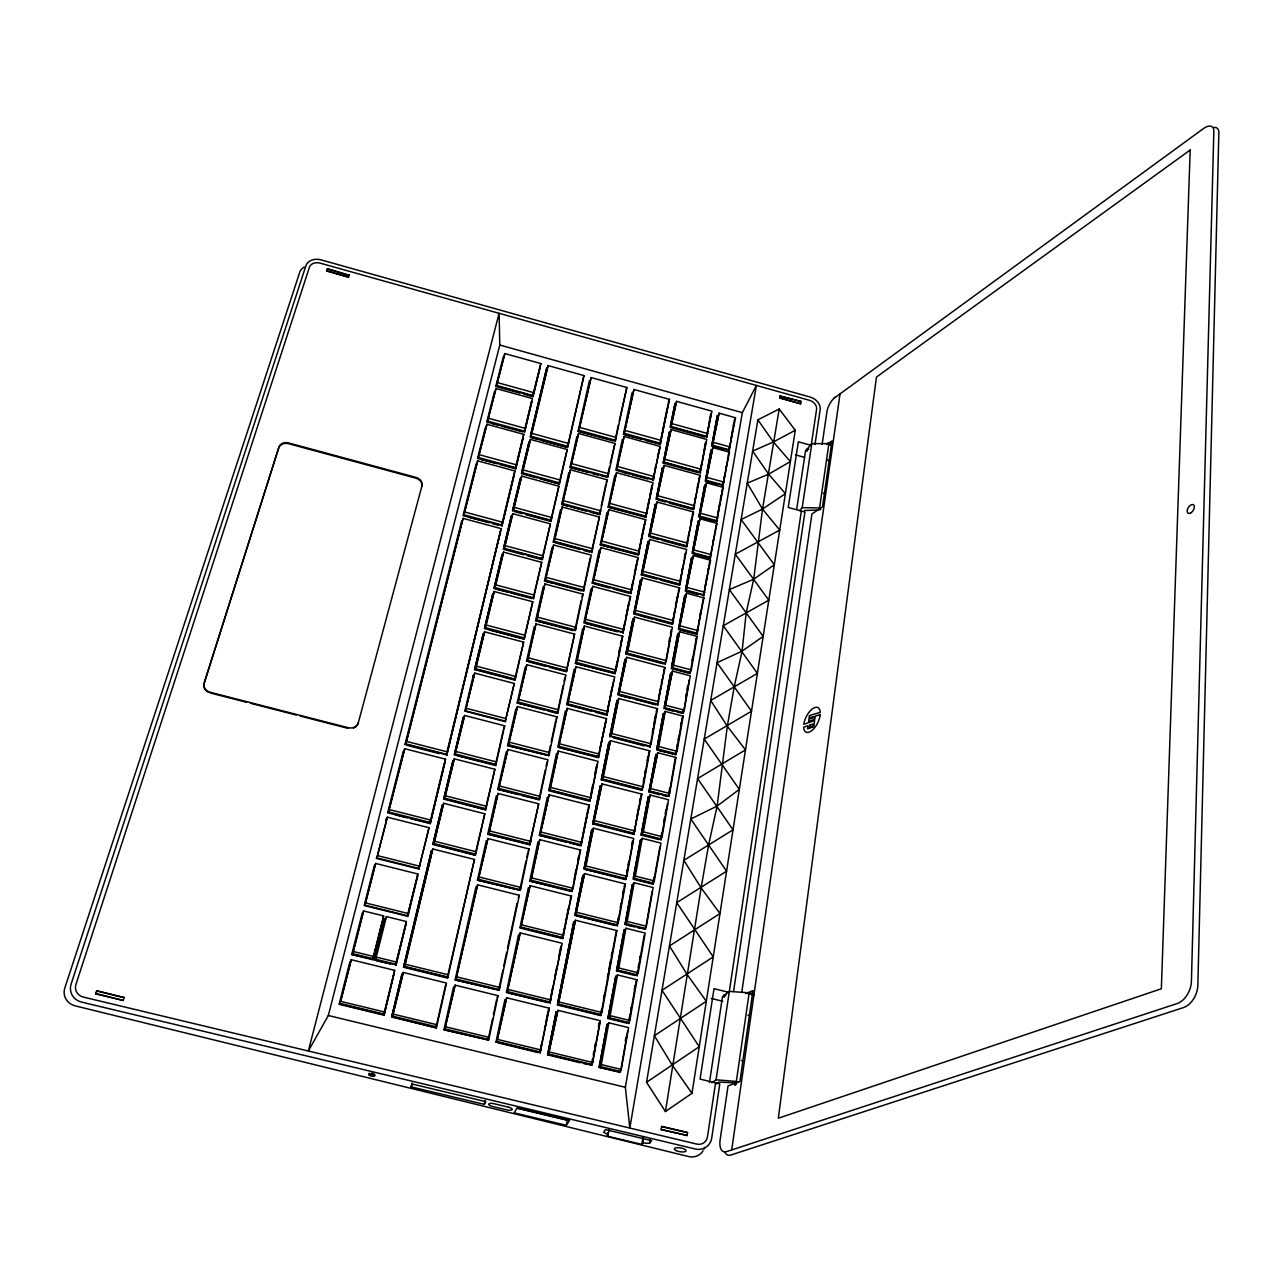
<?xml version="1.0" encoding="UTF-8"?>
<svg xmlns="http://www.w3.org/2000/svg" width="1283" height="1283" viewBox="0 0 1283 1283"><rect width="100%" height="100%" fill="white"/><g stroke="black" fill="none" stroke-linecap="round" stroke-linejoin="round"><path stroke-width="1.5" d="M124.178 997.292L123.248 1000.467L95.872 993.892L96.802 990.717L124.146 997.597L98.615 991.47M96.802 990.717L95.872 993.892M123.248 1000.467L95.888 993.587M731.711 1149.937L840.092 393.56M709.451 1082.644L722.489 996.666L729.337 991.422L749.16 992.801L736.346 1081.441L716.074 1079.805L711.921 1082.676M796.711 509.11L805.516 450.991L811.802 443.581L828.882 443.661L819.596 507.908L802.196 507.699L799.646 510.586M741.895 991.486L811.931 513.954L822.499 506.849L831.961 440.919L827.054 444.383M822.13 444.415L826.926 411.651A12.237 5.164 -60.5 0 1 833.709 398.5L1203.374 128.653A15.332 7.233 -54 0 1 1213.846 131.331L1191.426 981.206A19.053 12.589 -67.3 0 1 1177.072 1003.579L726.547 1151.637A15.412 7.666 -71 0 1 720.116 1139.962L728.054 1085.899L739.89 1081.553L752.961 990.588L745.631 993.651M733.555 991.47L804.938 512.029L788.227 507.443L798.347 441.817L811.209 445.393L816.662 408.78A8.5 6.607 26.9 0 0 809.557 400.344L320.028 263.111A8.869 6.88 12.3 0 0 309.556 266.8L75.922 984.478A11.21 10.28 -15.5 0 0 83.347 997.083L696.733 1144.083A9.927 9.109 53.6 0 0 707.462 1136.914L715.561 1082.868M814.994 444.431L820.158 409.758A12.14 9.446 26.9 0 0 810.07 397.024L321.071 259.872A12.638 9.799 12.3 0 0 305.899 265.773L71.11 984.093A16.005 14.69 -15.6 0 0 81.711 1002.135L695.242 1148.991A15.268 14.017 53.6 0 0 711.744 1137.941L719.795 1083.894L700.069 1079.099L714.006 988.68L729.129 992.433M665.444 1111.527L701.127 887.884L708.601 844.968L717.117 806.077L727.317 726.242L734.213 686.838L742.087 651.139L746.177 612.889L753.698 579.226L762.519 509.078L779.198 409.004L757.884 419.83L646.536 1082.291L665.444 1111.527L691.986 1093.308L795.268 430.254L779.198 409.004M716.074 1079.805L801.362 511.051M802.196 507.699L811.802 443.581M686.87 1135.712L687.544 1132.568L661.723 1126.362L661.05 1129.521L687.095 1135.455L661.05 1129.521M780.289 395.629L779.775 397.955L800.608 403.776L801.105 401.467L780.08 396.046L801.105 401.467M608.078 1132.504L607.42 1136.177L641.821 1144.404L642.847 1143.121L649.599 1143.217L650.208 1139.529M641.821 1144.404L643.04 1137.027M642.847 1143.121L643.457 1139.432M625.35 1087.294L742.344 412.645L756.393 385.445L629.825 1128.046L625.35 1087.294L328.336 1015.511L308.337 1051.002L499.103 313.309L499.793 345.047L328.336 1015.511M607.42 1136.177L609.361 1129.361M625.302 1040.946L625.976 1037.145M628.558 1022.423L629.857 1020.482L637.01 979.747L617.508 974.936L616.241 976.94L608.88 1017.611L628.558 1022.423L629.921 1014.677M630.595 1010.812L631.268 1006.93M634.331 989.498L635.005 985.633M636.913 974.791L638.228 972.787L645.189 933.062L625.944 928.25L624.677 930.351L617.508 969.996L636.913 974.791L637.571 971.023M638.244 967.254L638.902 963.469M639.559 959.7L640.233 955.915M653.015 883.073L654.33 880.908L660.953 843.123L642.206 838.344L640.923 840.573L634.107 878.294L653.015 883.073L654.009 877.412M660.777 838.874L662.092 836.644L668.555 799.774L650.032 795.011L642.093 834.11L660.777 838.874L661.787 833.068M663.84 821.441L664.514 817.56M665.203 813.695L665.877 809.814M668.347 795.749L669.662 793.455L675.965 757.467L657.682 752.72L649.904 791.002L668.347 795.749L669.678 788.195M676.766 747.813L677.44 743.915M678.13 740.002L678.819 736.105M680.519 726.354L681.209 722.457M682.957 712.546L684.256 710.14L690.286 675.82L672.436 671.105L664.947 707.831L682.957 712.546L683.614 708.745M685.619 697.311L686.293 693.51M686.966 689.693L687.624 685.892M692.066 660.569L692.772 656.639M696.877 633.161L703.934 597.878L686.501 593.195L679.316 628.478L696.877 633.161L697.904 627.387M698.577 623.538L699.251 619.689M699.925 615.84L700.598 611.975M703.613 594.815L710.541 560.222L693.317 555.571L686.245 590.164L703.613 594.815L704.271 591.062M704.944 587.293L705.602 583.524M706.259 579.756L706.917 576.003M707.574 572.234L708.248 568.465M710.189 557.335L716.989 523.416L699.957 518.781L693.028 552.7L710.189 557.335L710.878 553.422M712.594 543.655L713.284 539.742M716.62 520.69L723.307 487.412L706.468 482.793L699.652 516.071L716.62 520.69L717.293 516.873M717.967 513.04L719.651 503.481M720.324 499.648L720.998 495.831M722.922 484.846L729.466 452.209L712.819 447.607L706.147 480.243L722.922 484.846L723.58 481.109M724.237 477.372L724.895 473.619M725.553 469.883L726.21 466.146M729.081 449.788L735.512 417.745L719.057 413.158L712.482 445.201L729.081 449.788L730.107 443.918M730.781 440.021L732.497 430.254M733.186 426.357L733.876 422.444M633.497 877.267L640.474 839.932L633.144 879.208L653.143 884.26L653.817 880.379M661.547 836.291L660.889 840.076L667.513 803.607M627.612 1031.099L620.443 1071.995L599.049 1067.344L620.122 1072.444M628.686 1023.593L636.015 981.864M637.042 975.978L644.194 935.275M637.827 927.705L645.525 929.02L652.149 891.204M653.143 884.26L659.927 846.908M663.135 795.572L668.78 796.374L674.922 760.065M658.516 750.347L675.836 754.853L682.155 718.833M677.344 712.257L683.39 713.14L689.212 679.91M690.094 673.591L696.124 639.223M680.263 629.905L696.99 634.363L702.876 600.765M703.709 596.018L709.467 563.189M693.959 554.128L710.285 558.538L715.914 526.431M716.716 521.892L722.217 490.491M723.003 486.049L728.391 455.321M729.161 450.991L734.437 420.92M621.277 1069.429L628.606 1027.635L608.864 1022.808L607.597 1024.748L600.043 1066.462L619.978 1071.289L621.277 1069.429L601.31 1064.585L600.043 1066.462M646.375 926.262L653.159 887.531L634.171 882.736L632.904 884.901L625.912 923.568L645.06 928.363L646.375 926.262L627.179 921.467L625.912 923.568M677.039 751.309L683.214 716.155L665.139 711.423L657.505 748.919L675.74 753.65L677.039 751.309L658.788 746.562L657.505 748.919M691.312 669.934L697.182 636.4L679.557 631.701L672.212 667.689L689.997 672.388L691.312 669.934L673.495 665.219L672.212 667.689M349.233 274.883L348.559 277.208L326.716 271.098L327.406 268.772L349.136 275.332L327.406 268.772M599.049 1067.344L607.132 1024.059L599.369 1066.879M607.901 1018.494L615.776 976.267L607.901 1018.494L626.81 1023.128M616.53 970.894L624.228 929.694L616.53 970.894L635.181 975.513M641.147 835.041L648.316 796.695L641.147 835.041L659.093 839.611M648.957 791.932L655.966 754.468L648.957 791.932L659.59 794.674M664.386 706.805L670.72 672.982L664.033 708.761M671.65 666.711L677.857 633.642L671.314 668.619L688.217 673.094M685.699 589.17L691.617 557.624L685.363 591.094L698.209 594.542M692.483 551.754L698.273 520.882L692.146 553.631M625.254 923.952L632.455 884.26L624.949 924.482L645.525 929.02M656.912 749.256L663.423 713.236L656.591 749.849L676.173 754.26M678.723 628.782L684.817 595.2L678.418 629.408L697.311 633.738M699.107 516.343L704.784 484.942L698.786 517.001L717.037 521.235M705.586 480.516L711.151 449.804L705.281 481.189L723.323 485.375M711.937 445.458L717.389 415.403L711.616 446.147L729.482 450.301M601.31 1064.585L608.864 1022.808M608.88 1017.611L610.147 1015.655L617.508 974.936M617.508 969.996L618.775 967.959L625.944 928.25M627.179 921.467L634.171 882.736M634.107 878.294L635.374 876.113L642.206 838.344M642.093 834.11L643.376 831.865L650.032 795.011M649.904 791.002L657.682 752.72M658.788 746.562L665.139 711.423M664.947 707.831L672.436 671.105M673.495 665.219L679.557 631.701M679.316 628.478L686.501 593.195M686.245 590.164L693.317 555.571M693.028 552.7L699.957 518.781M699.652 516.071L706.468 482.793M706.147 480.243L712.819 447.607M712.482 445.201L719.057 413.158M591.479 1064.377L592.73 1062.5L600.38 1020.723L557.88 1010.314L548.595 1053.985L591.479 1064.377L592.521 1058.7M593.227 1054.899L593.917 1051.114M594.622 1047.313L595.312 1043.528M598.439 1026.464L599.129 1022.663M600.636 1014.436L601.887 1012.479L616.882 930.592L575.442 920.248L558.33 1004.06L600.636 1014.436L601.711 1008.598M603.491 998.864L604.213 994.966M607.42 977.454L608.142 973.556M608.848 969.675L610.628 959.941M611.35 956.043L612.055 952.146M617.075 924.835L618.326 922.734L625.43 883.955L584.535 873.627L575.81 914.522L617.075 924.835L618.486 917.104M620.266 907.418L620.972 903.537M622.752 893.866L623.458 889.985M626.601 872.809L627.307 869.024M627.996 865.255L628.686 861.486M631.797 844.487L632.487 840.718M633.866 833.26L641.869 794.129L602.016 783.881L593.66 822.996L633.866 833.26L634.925 827.439M635.63 823.574L636.352 819.693M637.058 815.812L638.838 806.125M639.543 802.244L640.249 798.363M643.328 781.588L644.018 777.819M644.724 774.034L645.413 770.249M647.145 760.803L647.835 757.018M652.325 732.497L653.047 728.6M653.769 724.703L655.549 714.968M657.538 704.142L665.075 667.449L626.697 657.313L618.839 694.007L657.538 704.142L658.227 700.342M658.933 696.541L660.665 687.03M661.37 683.23L662.06 679.429M669.004 641.532L669.726 637.587M670.448 633.658L671.169 629.728M672.388 623.121L679.637 587.903L642.19 577.847L634.636 613.066L672.388 623.121L673.447 617.364M674.152 613.531L674.842 609.682M675.548 605.849L677.312 596.242M679.557 584.022L686.662 549.509L649.663 539.501L642.254 573.998L679.557 584.022L681.273 574.64M681.963 570.887L682.652 567.134M684.368 557.752L685.058 554.015M686.549 545.82L693.526 511.997L656.96 502.022L649.695 535.845L686.549 545.82L687.624 539.983M688.346 536.086L689.051 532.188M690.847 522.454L691.553 518.557M693.397 508.485L700.245 475.319L664.097 465.392L656.976 498.542L693.397 508.485L694.103 504.684M694.793 500.867L695.498 497.066M697.246 487.54L697.936 483.739M700.085 472L706.805 439.46L671.089 429.58L664.081 462.088L700.085 472L701.801 462.682M702.491 458.961L703.164 455.24M703.854 451.52L705.554 442.202M706.628 436.348L711.985 411.201L676.59 401.354L671.041 426.501L706.628 436.348L708.344 427.014M709.018 423.294L710.734 413.96M583.99 1063.687L591.96 1065.066L599.803 1022.262M557.736 1003.049L573.806 921.691L557.367 1004.974L600.797 1015.623L615.968 932.821M617.219 926.021L624.5 886.296M585.802 869.569L625.719 879.657L633.128 840.349M592.73 823.927L600.396 785.581L592.73 823.927L633.994 834.447L640.923 796.663M601.326 779.856L608.832 742.424L601.326 779.856L642.077 790.344L648.829 753.474M649.952 747.347L656.559 711.359M657.65 705.329L664.097 670.223M665.171 664.369L671.41 631.332M655.886 619.914L672.5 624.34L678.643 590.822M660.504 580.092L679.669 585.24L685.667 552.492M662.06 540.368L686.662 547.023L692.531 515.044M669.197 503.064L693.51 509.688L699.235 478.431M700.197 473.202L705.794 442.619M706.725 437.551L710.974 414.393M626.826 876.289L633.754 838.473L593.388 828.193L584.84 868.19L625.575 878.47L626.826 876.289L586.026 865.977L584.84 868.19M643.2 786.848L649.791 750.876L610.451 740.66L602.256 778.941L641.949 789.157L643.2 786.848L603.443 776.6L602.256 778.941M651.09 743.755L657.521 708.649L618.663 698.481L610.644 735.945L649.839 746.129L651.09 743.755L611.831 733.555L610.644 735.945M666.31 660.665L672.436 627.211L634.524 617.107L626.826 653.047L665.043 663.151L666.31 660.665L628.012 650.545L626.826 653.047M566.284 1125.303L569.588 1120.46L517.177 1107.919L514.178 1112.858L566.284 1125.303L567.23 1120.267L517.113 1108.271M348.559 277.208L326.812 270.633M547.616 1054.867L556.261 1011.597L547.616 1054.867L580.173 1062.757M610.099 735.015L617.043 700.326L609.73 736.907M625.928 653.993L632.92 619.08L625.928 653.993L663.295 663.872M641.356 574.944L648.043 541.586L641.356 574.944L656.688 579.066M649.182 534.899L655.356 504.171L648.813 536.775M656.479 497.531L662.493 467.589L656.11 499.488M663.215 463.051L669.485 431.81L663.215 463.051L698.337 472.705M670.56 425.507L674.986 403.616L670.175 427.431L704.8 437.022M575.137 914.891L582.899 875.182L574.848 915.42L617.54 925.492M584.198 868.543L591.752 829.812L583.909 869.088L626.024 879.112M618.214 694.311L625.078 659.221L617.925 694.921L657.971 704.736M634.027 613.37L640.57 579.868L633.738 614.012L672.805 623.714M548.595 1053.985L557.88 1010.314M558.33 1004.06L575.442 920.248M575.81 914.522L584.535 873.627M586.026 865.977L593.388 828.193M593.66 822.996L602.016 783.881M603.443 776.6L610.451 740.66M611.831 733.555L618.663 698.481M618.839 694.007L626.697 657.313M628.012 650.545L634.524 617.107M634.636 613.066L642.19 577.847M642.254 573.998L649.663 539.501M649.695 535.845L656.96 502.022M656.976 498.542L664.097 465.392M664.081 462.088L671.089 429.58M671.041 426.501L676.59 401.354M539.983 1051.9L549.365 1008.23L506.641 997.773L496.858 1041.443L539.983 1051.9L541.49 1044.314M544.473 1029.158L545.227 1025.374M545.981 1021.573L547.841 1012.111M549.846 1001.991L562.179 943.31L520.208 932.885L507.314 991.551L549.846 1001.991L552.925 986.37M554.865 976.62L556.79 966.853M558.714 957.102L560.639 947.335M562.596 937.44L571.496 896.063L530.087 885.671L520.818 927.048L562.596 937.44L564.536 927.641M565.306 923.712L568.401 908.027M574.143 879.015L576.019 869.457M577.911 859.899L578.665 856.066M580.91 844.695L589.442 805.115L549.108 794.802L540.239 834.367L580.91 844.695L582.466 836.853M583.236 832.924L586.331 817.223M587.117 813.31L587.887 809.381M590.87 794.321L592.746 784.747M594.638 775.173L596.531 765.614M598.327 756.505L606.506 718.608L567.198 708.36L558.682 746.257L598.327 756.505L599.065 752.784M599.803 749.047L606.506 718.608M606.715 714.022L614.733 676.927L575.923 666.711L567.583 703.806L606.715 714.022L609.377 700.566M610.147 696.717L612.039 687.095M615.279 670.672L617.139 661.29M618.999 651.892L619.737 648.14M620.475 644.387L621.213 640.634M622.913 632.07L630.595 596.483L592.73 586.347L584.727 621.934L622.913 632.07L624.821 622.367M625.591 618.47L628.654 602.946M630.723 592.538L638.26 557.656L600.845 547.584L593.003 582.434L630.723 592.538L632.583 583.043M634.46 573.565L636.336 564.071M638.341 553.903L645.75 519.727L608.784 509.688L601.086 543.864L638.341 553.903L644.194 524.25M645.798 516.167L653.063 482.665L616.53 472.673L608.976 506.16L645.798 516.167L649.214 498.846M649.984 494.997L651.876 485.375M653.079 479.281L660.2 446.436L624.099 436.477L616.69 469.321L653.079 479.281L654.202 473.635M654.939 469.883L655.677 466.114M657.538 456.7L660.2 446.436M660.2 443.228L669.485 399.366L633.93 389.471L624.228 433.301L660.2 443.228L667.16 408.026M595.392 712.241L606.875 715.24L607.613 711.488M653.961 476.651L653.207 480.516L659.302 449.611M540.175 1053.07L548.627 1010.298M550.038 1003.162L561.409 945.507M528.339 887.74L519.904 927.962L562.772 938.627L570.71 898.373M572.042 891.669L579.788 852.441M569.684 843.011L581.071 845.898L588.624 807.632M556.501 753.426L548.675 790.697L589.891 801.266L597.253 763.946M559.741 747.7L598.487 757.724L605.672 721.319M606.875 715.24L613.883 679.685M582.642 628.67L575.377 663.343L615.054 673.783L621.902 639.078M623.041 633.289L629.728 599.402M630.851 593.74L637.378 560.639M607.003 512.494L600.236 544.81L638.469 555.122L644.852 522.774M614.749 475.544L608.126 507.122L645.926 517.386L652.454 485.102M645.557 440.374L660.328 444.447L668.587 402.605M573.02 888.301L580.574 850.02L539.726 839.659L530.649 880.122L571.865 890.482L573.02 888.301L531.723 877.925L530.649 880.122M590.886 797.753L598.07 761.332L558.265 751.052L549.573 789.767L589.731 800.063L590.886 797.753L550.648 787.425L549.573 789.767M616.081 670.079L622.768 636.224L584.423 626.056L576.259 662.381L614.91 672.549L616.081 670.079L577.35 659.863L576.259 662.381M412.003 1083.044L411.121 1086.877L484.3 1104.374L485.102 1100.525M496.858 1041.443L506.641 997.773M507.314 991.551L520.208 932.885M520.818 927.048L530.087 885.671M531.723 877.925L539.726 839.659M540.239 834.367L549.108 794.802M550.648 787.425L558.265 751.052M558.682 746.257L567.198 708.36M567.583 703.806L575.923 666.711M577.35 659.863L584.423 626.056M584.727 621.934L592.73 586.347M593.003 582.434L600.845 547.584M601.086 543.864L608.784 509.688M608.976 506.16L616.53 472.673M616.69 469.321L624.099 436.477M624.228 433.301L633.93 389.471M495.928 1042.341L504.893 999.585M570.117 891.188L529.735 881.036L537.962 841.84M565.899 842.049L539.325 835.313L547.344 797.064M591.559 711.247L566.701 704.752L574.143 669.245M592.137 583.38L599.081 550.311M453.508 986.996L443.934 1029.736L488.663 1040.048L498.061 995.672L455.112 985.152L444.864 1028.822L488.214 1039.342L492.624 1018.51M493.426 1014.725L496.633 999.569M475.945 886.906L455.096 979.907L499.231 990.155L519.326 895.277L477.565 884.821L456.026 978.977L498.782 989.466L502.936 969.884M503.754 965.971L506.657 952.259M507.491 948.345L517.033 903.328M486.289 840.75L477.452 880.17L520.369 890.306L529.125 848.977L487.925 838.553L478.351 879.24L519.92 889.664L526.03 860.829M526.848 856.98L527.666 853.147M529.671 843.637L538.684 803.832L498.012 793.455L488.647 833.244L529.671 843.637L530.729 841.375L489.625 830.951L488.647 833.244M522.357 795.62L539.357 799.951L548.001 759.825L507.86 749.48L498.702 788.404L539.181 798.748L545.291 769.896M546.109 766.047L546.927 762.198M515.798 709.034L507.603 745.615L548.883 755.607L557.079 716.876L517.466 706.58L508.485 744.669L548.45 754.981L550.439 745.599M551.241 741.847L555.619 721.19M548.017 710.99L557.656 713.492L565.947 674.986L526.832 664.722L518.043 701.993L557.496 712.273L563.237 685.202M564.055 681.337L564.873 677.472M566.332 670.608L574.608 634.091L535.973 623.859L527.361 660.36L566.332 670.608L567.407 668.106L528.371 657.842L527.361 660.36M536.47 619.721L537.481 617.139L576.035 627.371L575.361 630.514L583.059 594.157L544.89 583.973L536.47 619.721L574.944 629.921L581.151 600.652M583.508 591.415L591.319 555.154L553.615 545.018L545.355 580.044L583.364 590.196L590.228 557.8M591.591 551.401L599.386 517.065L562.13 506.961L554.031 541.282L591.591 551.401L592.682 548.755L555.042 538.619L554.031 541.282M590.228 512.142L599.738 514.724L607.26 479.842L570.454 469.786L562.515 503.433L599.61 513.489L600.428 509.624M601.246 505.759L605.752 484.493M601.935 476.137L607.853 476.987L614.958 443.453L578.585 433.446L570.791 466.419L607.468 476.458L609.457 466.996M610.259 463.227L614.958 443.453M615.247 441.464L626.81 387.498L591.094 377.555L578.89 430.254L615.134 440.245L618.39 424.881M619.208 421.032L626.81 387.498M496.361 795.749L487.748 834.175L529.847 844.839L530.665 840.99M529.847 844.839L538.684 803.832M549.349 667.32L566.477 671.811L574.608 634.091M591.72 552.62L599.386 517.065M518.573 794.642L497.804 789.334L506.208 751.854M544.152 709.98L517.161 702.956L525.164 667.256M526.495 661.322L534.305 626.489M573.212 630.643L535.604 620.683L543.222 586.668M551.931 582.979L544.505 580.991L551.947 547.793M553.181 542.26L560.446 509.816M567.375 505.951L561.665 504.395L568.77 472.689M588.769 472.529L569.957 467.397L576.901 436.396M613.402 440.951L578.072 431.216L589.41 380.586M444.864 1028.822L455.112 985.152M456.026 978.977L477.565 884.821M478.351 879.24L487.925 838.553M489.625 830.951L498.012 793.455M498.702 788.404L507.86 749.48M508.485 744.669L517.466 706.58M518.043 701.993L526.832 664.722M528.371 657.842L535.973 623.859M537.481 617.139L544.89 583.973M545.355 580.044L553.615 545.018M555.042 538.619L562.13 506.961M562.515 503.433L570.454 469.786M570.791 466.419L578.585 433.446M578.89 430.254L591.094 377.555M392.117 1015.126L402.044 973.845L391.652 1017.066L436.396 1027.908L446.5 983.051L403.311 972.466L392.566 1016.152L436.156 1026.721L445.586 985.087M447.446 976.876L474.453 859.45L432.772 848.961L404.45 966.34L447.446 976.876L448.36 974.807L405.268 964.239L404.45 966.34M475.255 854.013L484.798 813.775L443.661 803.318L433.75 843.556L475.255 854.013L476.201 851.752L434.6 841.263L433.75 843.556M485.535 808.595L494.869 769.255L454.262 758.83L444.576 798.186L485.535 808.595L486.498 806.269L445.442 795.829L444.576 798.186M458.031 755.863L495.751 765.55L504.7 725.825L464.622 715.449L455.128 753.939L495.559 764.331L503.289 730.155M505.326 721.142L514.275 683.454L474.71 673.11L465.424 710.798L505.326 721.142L514.275 683.454M515.301 677.087L523.624 642.109L484.557 631.813L475.464 668.7L514.868 678.996L515.846 676.494L476.362 666.166L475.464 668.7M524.186 637.876L532.766 601.759L494.18 591.495L485.263 627.612L524.186 637.876L525.164 635.31L486.177 625.029L485.263 627.612M533.263 597.734L541.683 562.339L503.561 552.123L494.837 587.502L533.263 597.734L534.257 595.12L495.751 584.872L494.837 587.502M542.148 558.522L550.391 523.849L512.735 513.681L504.187 548.338L542.148 558.522L543.142 555.86L505.117 545.66L504.187 548.338M550.808 520.224L558.891 486.241L521.7 476.121L513.312 510.089L550.808 520.224L551.818 517.53L514.242 507.362L513.312 510.089M559.276 482.809L567.214 449.499L530.44 439.411L522.229 472.721L559.276 482.809L560.286 480.067L523.159 469.947L522.229 472.721M567.567 446.243L583.941 375.566L548.066 365.575L530.937 436.188L567.567 446.243L568.577 443.453L531.884 433.381L530.937 436.188M403.536 967.254L431.489 850.581L403.536 967.254L447.671 978.079L474.453 859.45M433.317 842.546L442.362 805.018L432.852 844.487L475.464 855.216L484.798 813.775M443.693 799.117L452.963 760.611L443.693 799.117L485.728 809.814L494.869 769.255M474.598 669.646L483.242 633.802L474.598 669.646L515.044 680.231L523.624 642.109M490.122 630.081L524.346 639.094L532.766 601.759M533.423 598.953L541.683 562.339M527.457 555.764L542.308 559.757L550.391 523.849M525.95 514.691L550.968 521.459L558.891 486.241M540.416 478.864L559.436 484.028L567.214 449.499M583.941 375.566L567.695 447.462L530.12 437.15M503.802 547.376L511.404 515.846L503.337 549.3L523.753 554.769M512.927 509.175L520.353 478.334L512.478 511.051M521.844 471.839L529.109 441.673L521.395 473.684L536.615 477.821M531.034 433.349L546.718 367.932L530.36 436.461M454.471 754.292L463.307 717.293L454.246 754.885L495.992 764.941M484.637 627.932L492.848 593.548L484.413 628.574L524.346 639.094M494.212 587.806L502.23 554.24L493.987 588.464L533.68 598.311M392.566 1016.152L403.311 972.466M405.268 964.239L432.772 848.961M434.6 841.263L443.661 803.318M445.442 795.829L454.262 758.83M455.128 753.939L464.622 715.449M465.424 710.798L474.71 673.11M476.362 666.166L484.557 631.813M486.177 625.029L494.18 591.495M495.751 584.872L503.561 552.123M505.117 545.66L512.735 513.681M514.242 507.362L521.7 476.121M523.159 469.947L530.44 439.411M531.884 433.381L548.066 365.575M339.097 1004.316L384.082 1015.222L394.362 972.546M396.078 965.425L406.086 923.856M417.729 875.872L407.962 916.383L364.196 905.541L374.46 865.047M410.881 818.746L430.238 823.638L445.121 761.845M405.781 743.851L406.551 741.398L447.302 751.87L446.436 754.292L405.781 743.851L463.067 518.38L501.092 528.612L446.644 755.511L500.562 531.707M463.837 514.74L464.687 511.997L502.631 522.229L501.717 524.939L463.837 514.74L477.645 460.838L514.98 471.005L501.894 526.174L514.419 474.181M500.434 464.687L515.702 468.856L523.223 437.615M524.49 432.403L531.836 401.868M523.753 394.202L533.07 396.768L540.255 366.922M383.825 1014.019L394.651 970.349L351.237 959.716L339.995 1003.402L383.825 1014.019L384.611 1012.014L340.685 1001.365L339.995 1003.402M386.456 916.607L375.678 959.283L395.838 964.223L406.406 921.547L386.456 916.607L385.686 918.788M407.529 915.709L417.873 874.012L375.63 863.443L364.901 905.14L407.529 915.709L417.873 874.012M418.916 868.463L429.035 827.695L387.354 817.175L376.865 857.926L418.916 868.463L429.035 827.695M430.238 823.638L445.538 759.183L404.706 748.711L388.524 811.914L430.013 822.419L444.223 763.497M446.436 754.292L501.092 528.612M501.717 524.939L513.601 475.672M515.702 468.856L523.801 434.376L486.915 424.256L478.351 457.486L515.541 467.621L522.422 439.091M525.405 428.586L532.429 398.58L495.976 388.508L487.572 421.081L524.33 431.168L531.499 401.419M532.91 395.533L540.865 363.57L504.828 353.547L496.585 385.493L532.91 395.533L540.865 363.57M384.082 1015.222L394.651 970.349M395.838 964.223L406.406 921.547M372.808 958.577L383.601 915.902L363.586 910.946L352.617 953.622L372.808 958.577L373.561 956.46L353.322 951.505L352.617 953.622M362.255 913.015L351.718 954.552L373.064 959.78L378.196 939.012M379.143 935.227L381.933 923.888M373.064 959.78L383.344 918.227M374.973 959.684L385.237 918.099L374.78 960.213L396.271 964.912M404.915 744.798L461.607 521.235M520.016 393.159L495.783 386.472L503.353 356.658M340.685 1001.365L351.237 959.716M353.322 951.505L363.586 910.946M364.901 905.14L375.63 863.443M376.865 857.926L387.354 817.175M388.524 811.914L404.706 748.711M406.551 741.398L463.067 518.38M464.687 511.997L477.645 460.838M478.351 457.486L486.915 424.256M487.572 421.081L495.976 388.508M496.585 385.493L504.828 353.547M494.5 391.556L486.77 422.043L524.715 431.697M485.439 427.255L477.533 458.448L515.942 468.167M476.185 463.772L463.019 515.702L502.118 525.501M326.716 271.098L327.325 269.222M403.311 751.132L387.658 812.861L430.446 823.061M385.798 820.013L386.167 818.859M524.33 431.168L525.26 428.362L488.438 418.242M522.871 437.182L523.801 434.376M351.718 954.552L373.241 959.251M349.922 961.657L339.273 1003.819L384.275 1014.725M515.541 467.621L516.472 464.847L479.201 454.679M514.05 473.764L514.98 471.005M382.831 918.083L383.601 915.902M472.946 676.301L473.395 675.034L464.783 711.119L505.759 721.752M444.672 761.589L445.538 759.183M375.678 959.283L376.448 957.166L396.639 962.122M430.013 822.419L430.863 820.094L389.278 809.573M578.072 431.216L615.535 440.759M559.436 484.028L521.636 472.994M569.957 467.397L607.853 476.987M561.665 504.395L600.011 514.05M544.505 580.991L583.781 590.757M535.604 620.683L575.361 630.514M632.166 392.486L623.41 434.263L660.617 443.758M615.134 440.245L616.225 437.471L579.932 427.464M503.722 728.263L504.7 725.825M607.468 476.458L608.559 473.716L571.817 463.676M622.319 439.411L615.856 470.284L653.496 479.842M517.161 702.956L557.929 712.883M606.169 482.568L607.26 479.842M495.559 764.331L496.521 761.942L456.01 751.517M599.61 513.489L600.701 510.794L563.526 500.707M507.603 745.615L548.883 755.607M608.126 507.122L646.215 516.728M485.728 809.814L443.902 798.539M497.804 789.334L539.614 799.373M600.236 544.81L638.774 554.464M583.364 590.196L584.455 587.598L546.366 577.414M581.969 596.755L583.059 594.157M475.464 855.216L433.077 843.925M668.315 402.156L669.485 399.366M590.95 589.025L583.861 622.88L623.346 632.647M487.748 834.175L530.104 844.278M574.944 629.921L576.035 627.371M477.452 880.17L520.369 890.306M575.377 663.343L615.343 673.158M557.496 712.273L558.57 709.836L519.038 699.524M556.004 719.314L557.079 716.876M644.563 522.406L645.75 519.727M565.418 710.83L557.8 747.203L598.776 757.13M548.45 754.981L549.525 752.592L509.479 742.248M637.09 560.286L638.26 557.656M455.096 979.907L499.231 990.155M629.424 599.065L630.595 596.483M539.181 798.748L540.239 796.422L499.68 786.046M436.156 1026.721L437.07 1024.748L393.368 1014.147M436.396 1027.908L391.844 1016.569M411.121 1086.877L412.404 1084.087L485.824 1101.648L484.3 1104.374M621.581 638.758L622.768 636.224M698.994 478.014L700.245 475.319M443.934 1029.736L488.663 1040.048M528.067 851.222L529.125 848.977M734.213 420.487L735.512 417.745M539.325 835.313L581.359 845.353M692.275 514.659L693.526 511.997M519.92 889.664L520.978 887.483L479.313 877.027M728.167 454.92L729.466 452.209M518.268 897.442L519.326 895.277M529.735 881.036L572.33 891.124M721.992 490.09L723.307 487.412M678.37 590.485L679.637 587.903M715.689 526.062L716.989 523.416M779.775 397.955L800.608 403.776M518.46 934.842L506.384 992.465L550.311 1002.665M709.226 562.82L710.541 560.222M588.272 807.424L589.442 805.115M498.782 989.466L499.809 987.429L456.956 976.924M663.808 669.918L665.075 667.449M497.034 997.677L498.061 995.672M702.635 600.428L703.934 597.878M579.419 852.249L580.574 850.02M656.255 711.071L657.521 708.649M695.883 638.902L697.182 636.4M488.214 1039.342L489.24 1037.402L445.778 1026.849M570.342 898.228L571.496 896.063M648.524 753.233L649.791 750.876M681.898 718.56L683.214 716.155M640.618 796.438L641.869 794.129M674.65 759.809L675.965 757.467M548.226 1010.218L549.365 1008.23M624.163 886.12L625.43 883.955M615.632 932.693L616.882 930.592M635.694 981.752L637.01 979.747M649.599 1143.217L651.684 1140.651L605.528 1129.601L603.603 1132.215L608.399 1134.894M687.544 1132.568L661.515 1126.634M833.709 398.5L835.666 396.8M716.219 1083.975L718.993 1082.066L733.235 1082.788L736.586 1084.135M646.536 1082.291L699.251 1046.72L661.996 990.3L713.236 956.877L676.734 902.639L726.595 871.205L690.799 818.987L717.117 806.077L739.329 789.398L704.223 739.088L751.517 711.199L717.069 662.702L742.087 651.139L763.16 636.4L729.353 589.587L753.698 579.226L774.323 564.777L741.125 519.551L762.519 509.078L785.388 493.666L768.645 474.165L752.624 451.103L773.392 441.961L795.268 430.254M804.537 510.49L816.806 510.073M725.328 995.961L723.404 996.282L724.318 997.292M726.002 994.999L723.756 995.047L724.061 996.041M497.9 1039.503L541.121 1049.991M549.749 1052.076L592.73 1062.5M496.184 1041.86L540.464 1052.605M547.905 1054.385L591.96 1065.066M497.852 1042.806L538.251 1052.605M508.357 989.53L550.984 999.986M559.484 1002.071L601.887 1012.479M610.147 1015.655L629.857 1020.482M403.744 966.74L447.895 977.566M557.656 1004.477L601.118 1015.126M376.721 960.678L390.273 963.998M508.276 992.93L548.13 1002.697M608.222 1018.012L629.023 1023.112M521.876 924.931L563.734 935.339M520.16 927.433L563.061 938.114M365.623 902.943L408.347 913.544M618.775 967.959L638.228 972.787M616.85 970.381L637.378 975.465M711.263 998.447L722.698 1001.269M377.603 855.649L419.749 866.217M376.176 858.311L419.349 869.12M576.965 912.389L618.326 922.734M626.794 924.931L634.155 926.775M576.773 915.902L615.295 925.54M541.298 832.106L582.065 842.45M395.389 814.817L407 817.768M635.374 876.113L654.33 880.908M633.465 878.663L653.464 883.714M643.376 831.865L662.092 836.644M594.847 820.735L635.117 831.015M641.468 834.479L661.226 839.515M593.019 823.365L634.315 833.886M651.171 788.692L669.662 793.455M649.278 791.354L668.78 796.374M601.631 779.278L642.398 789.767M210.155 692.932L246.544 702.282M250.377 703.26L296.341 715.064M300.158 716.042L348.046 728.343M405.107 744.188L446.853 754.917M406.807 745.295L439.059 753.57M548.948 790.12L590.18 800.688M466.322 708.312L506.304 718.688M559.773 743.867L599.498 754.147M568.674 701.352L607.885 711.6M566.974 704.142L607.164 714.631M610.018 736.298L650.273 746.77M613.563 737.901L644.21 745.856M526.752 660.681L566.749 671.185M528.404 661.82L545.532 666.31M620.026 691.553L658.788 701.721M666.23 705.409L684.256 710.14M619.817 695.418L631.172 698.401M634.957 699.379L655.757 704.848M664.353 708.152L683.39 713.14M665.941 709.258L673.543 711.247M474.822 669.02L515.285 679.605M626.216 653.368L665.476 663.744M671.618 668.01L690.43 672.982M680.583 625.96L698.193 630.659M641.115 615.968L652.197 618.935M495.863 588.961L507.138 591.96M510.891 592.954L531.547 598.455M585.818 619.368L624.083 629.536M585.722 623.378L617.444 631.797M503.577 548.643L542.549 559.083M594.093 579.82L631.894 589.939M592.409 582.723L631.14 593.099M594.077 583.893L609.553 588.047M613.434 589.073L628.911 593.227M555.651 583.973L581.648 590.918M635.823 610.5L673.639 620.587M514.403 511.58L522.101 513.649M602.192 541.201L639.527 551.273M468.568 517.209L488.935 522.694M492.64 523.689L498.189 525.18M553.438 541.586L591.992 551.963M555.106 542.773L580.157 549.509M584.006 550.551L589.795 552.107M643.441 571.4L680.808 581.44M641.66 574.303L679.974 584.599M687.528 587.582L704.928 592.265M685.667 590.453L704.03 595.392M610.083 503.465L646.969 513.505M571.192 506.977L586.411 511.115M650.882 533.199L687.816 543.206M649.118 536.118L686.982 546.366M650.706 537.288L658.275 539.341M694.295 550.086L711.504 554.737M692.467 552.989L710.606 557.897M512.703 510.377L551.209 520.786M592.538 473.555L598.183 475.111M658.163 495.863L694.664 505.823M656.399 498.814L693.814 509.03M657.971 500.001L665.46 502.038M700.935 513.408L717.935 518.043M704.159 518.476L714.92 521.411M481.35 459.49L496.617 463.644M665.284 459.362L701.352 469.289M663.519 462.361L700.502 472.529M707.414 477.549L724.221 482.167M710.59 482.649L715.914 484.108M492.415 423.598L498.077 425.154M501.845 426.197L522.598 431.89M531.996 437.663L537.641 439.219M541.394 440.245L565.819 446.949M617.797 466.579L654.266 476.57M623.33 472.336L628.927 473.86M632.663 474.886L647.594 478.976M795.652 454.888L804.666 457.389M672.228 423.727L707.879 433.606M670.48 426.742L707.045 436.861M497.467 382.623L533.856 392.694M713.749 442.459L730.38 447.061M496.008 385.75L533.295 396.062M718.64 448.072L723.901 449.531M625.35 430.527L661.386 440.47M625.254 434.777L641.869 439.347M499.793 345.047L742.344 412.645M749.16 992.801L754.34 994.983M828.882 443.661L831.769 445.249M757.884 419.83L773.392 441.961L790.392 461.559L768.645 474.165L747.235 483.178L762.519 509.078L779.727 530.087L735.303 554.192L768.806 600.203L723.275 625.751L757.403 673.399L710.718 700.47L727.317 726.242L745.487 749.865L697.583 778.589L733.026 829.828L683.839 860.332L701.127 887.884L719.988 913.544L669.453 945.956L687.095 974.471L706.324 1001.269L654.362 1035.734L672.372 1065.307L691.986 1093.308M358.374 722.554A8.468 7.522 11.6 0 1 348.206 727.718L210.252 692.291A8.628 7.538 4.4 0 1 204.205 682.893L278.892 447.109A8.003 6.559 10.4 0 1 288.579 442.94L416.077 477.436A7.89 6.527 15 0 1 421.979 485.792L358.198 723.163A8.468 7.522 11.6 0 1 353.45 728.119M208.087 692.13A8.628 7.538 4.4 0 1 207.14 691.569M206.306 690.895A8.628 7.538 4.4 0 1 204.125 683.55L278.78 447.831A8.003 6.559 10.3 0 1 288.45 443.661L415.884 478.142A7.89 6.527 15 0 1 421.786 486.482M724.687 1151.605A15.444 7.714 -71 0 0 730.685 1155.085L1183.455 1007.588A19.101 12.67 -67.4 0 0 1197.857 985.168L1218.85 132.726A15.364 7.265 -53.9 0 0 1213.654 127.514M703.052 1150.819A15.107 13.921 54.2 0 1 688.586 1156.56L75.376 1005.904A15.941 14.61 -16.1 0 1 64.84 987.942L299.805 272.076A12.589 9.783 12.1 0 1 304.151 267.105M704.559 1147.435A15.107 13.921 54.2 0 1 703.918 1149.183M374.877 1074.657A3.047 1.01 12.4 0 1 371.38 1075.186A3.047 1.01 12.4 0 1 369.472 1073.246M371.364 1073.165A3.047 1.01 12.4 0 1 374.187 1074.047M752.287 995.047A2.325 1.058 17.7 0 0 752.159 993.796A2.325 1.058 17.7 0 0 749.817 992.801L748.133 993.443A2.325 1.058 17.7 0 0 748.197 993.748M735.175 1084.728A2.374 1.058 20.6 0 1 735.015 1084.103L735.865 1083.606A2.374 0.834 9.3 0 1 735.239 1082.435A2.374 0.834 9.3 0 1 738.11 1082.435M828.128 444.078A1.973 0.994 -3.4 0 1 830.486 443.742A1.973 0.994 -3.4 0 1 831.56 444.768M820.671 509.592A2.021 1.01 -0.5 0 0 818.394 510.057A2.021 1.155 8 0 1 820.543 508.982M829.299 444.704A1.973 1.187 7.8 0 1 831.512 445.907M827.583 460.196A1.989 1.171 7.9 0 1 829.155 461.046M823.349 493.185A2.005 1.155 8 0 1 824.167 493.634M827.631 443.501A1.973 0.994 -3.4 0 1 828.465 442.827M831.432 443.196A1.973 0.994 -3.4 0 1 831.512 443.693M748.63 993.7A2.309 0.898 9.1 0 1 750.298 993.716M750.892 993.86A2.309 0.898 9.1 0 1 752.351 994.999M747.829 1015.094A2.325 0.882 9.2 0 1 748.791 1015.495M741.285 1060.432A2.358 0.85 9.3 0 1 742.28 1060.833M806.349 451.055A1.716 1.026 8.2 0 1 807.825 449.82M807.344 450.942A1.716 1.026 8.2 0 1 806.542 449.499A1.716 1.026 8.2 0 1 808.819 449.226M734.71 1085.161A2.374 1.058 20.6 0 1 735.416 1084.905M1190.191 150.015L1161.356 988.76L778.316 1118.231L876.449 377.09L1190.191 150.015M820.158 714.663L820.126 715.273A13.648 6.495 -64.3 0 1 811.417 730.925A13.648 6.495 -64.3 0 1 803.639 727.253L808.017 725.729L807.584 728.872L813.807 726.643L814.641 720.517L803.783 724.366A13.648 6.495 -64.3 0 1 812.492 708.793A13.648 6.495 -64.3 0 1 820.27 712.37L809.429 715.593L809.108 717.935L813.727 716.572L813.566 717.742L808.948 719.105L808.611 721.463L814.833 719.186L815.25 716.122L820.158 714.663M809.781 725.12L809.461 727.445L812.588 726.386L812.925 724.029L809.781 725.12M508.581 1107.213L493.971 1103.717A4.523 1.491 11.4 0 0 488.823 1104.038A4.523 1.491 11.4 0 0 492.415 1106.443L506.977 1109.923A4.523 1.491 11.2 0 0 512.142 1109.619A4.523 1.491 11.2 0 0 508.581 1107.213M1190.64 513.008A5.02 2.839 -57.4 0 0 1193.944 505.229A5.02 2.839 -57.4 0 0 1187.689 508.726A5.02 2.839 -57.4 0 0 1190.64 513.008M369.504 1075.395A3.047 1.01 12.4 0 0 374.572 1076.036A3.047 1.01 12.4 0 0 371.156 1074.031A3.047 1.01 12.4 0 0 369.504 1075.395M676.045 1150.562A5.982 1.957 9.8 0 0 685.908 1151.188A5.982 1.957 9.8 0 0 678.627 1147.66A5.982 1.957 9.8 0 0 676.045 1150.562"/></g></svg>
